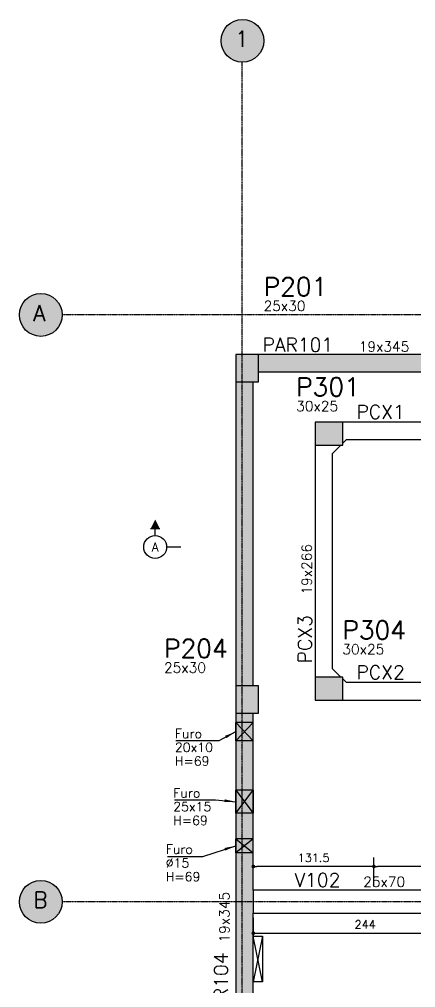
# Model space of a CAD drawing. Extents: x -856 to 20282, y 14720 to 28231.
# Drawn here: x 11829 to 12261, y 15907 to 16963 of the extents above; entities that cross this region are included whole.
import ezdxf
from ezdxf.enums import TextEntityAlignment as Align

# ---------------------------------------------------------------- set-up
doc = ezdxf.new("R2010")
doc.units = 0
doc.linetypes.add('AXES', pattern=[0.54, 0.3, -0.08, 0.08, -0.08])
doc.layers.get('0').update_dxf_attribs({"linetype": 'CONTINUOUS'})
doc.layers.get('Defpoints').update_dxf_attribs({"linetype": 'CONTINUOUS'})
for name, color, linetype in [('00 - FELIPE', 2, 'CONTINUOUS'), ('41', 2, 'CONTINUOUS'), ('COTA', 1, 'CONTINUOUS'), ('EIXOS', 1, 'AXES'), ('H2', 252, 'CONTINUOUS'), ('H3', 253, 'CONTINUOUS'), ('H4', 254, 'CONTINUOUS'), ('IND-EIXOS', 2, 'CONTINUOUS'), ('LINHA_FINA', 1, 'CONTINUOUS'), ('Linha_media', 4, 'CONTINUOUS'), ('P-D', 2, 'CONTINUOUS'), ('P-M', 5, 'CONTINUOUS'), ('PENA_1', 1, 'CONTINUOUS'), ('PENA_2', 2, 'CONTINUOUS'), ('PIL-N', 4, 'CONTINUOUS'), ('TEXT-EIXOS', 3, 'CONTINUOUS'), ('VIG-D', 2, 'CONTINUOUS'), ('VIG-N', 4, 'CONTINUOUS'), ('VIGA', 3, 'CONTINUOUS')]:
    doc.layers.add(name, color=color, linetype=linetype)
doc.styles.add('COTA', font='romans.shx')
doc.styles.add('ROMANS', font='ROMANS')
doc.styles.get("Standard").update_dxf_attribs({"font": 'ROMANS.SHX'})
doc.dimstyles.new('forma', dxfattribs={"dimscale": 5, "dimtxt": 1.8, "dimasz": 0.8, "dimexe": 2, "dimexo": 1, "dimgap": 1, "dimtad": 1, "dimdec": 1, "dimzin": 9, "dimdsep": 46, "dimtxsty": 'COTA', "dimblk1": 'DOT', "dimblk2": 'DOT', "dimsah": 1, "dimcen": 0, "dimdle": 1, "dimclrd": 256, "dimclre": 256, "dimclrt": 2, "dimadec": 0, "dimazin": 0, "dimtfac": 1, "dimtdec": 0, "dimtmove": 0, "dimatfit": 3, "dimfxl": 1, "dimtolj": 1, "dimtzin": 0, "dimarcsym": 0})

# ---------------------------------------------------------------- blocks, each defined once
blk = doc.blocks.new('seção_esq')
at = {"layer": 'Linha_media'}
for p, q in [((1, 4), (-1, 4)), ((0, 2.5), (0, 4)), ((5.62, 0), (2.5, 0))]:
    blk.add_line(p, q, dxfattribs=at)
blk.add_circle((0, 0), 2.5, dxfattribs=at)
blk.add_solid([(1, 4), (0, 6), (-1, 4)], dxfattribs=at)
blk = doc.blocks.new('atrib_seção')
at = {"layer": 'Linha_media', "style": 'ROMANS'}
blk.add_attdef('X', text='', height=2, dxfattribs=at).set_placement((0, 0), align=Align.MIDDLE)
blk = doc.blocks.new('ss')
at = {"layer": 'LINHA_FINA'}
blk.add_solid([(0, 0), (-2.5, -0.29), (-2.5, 0.3)], dxfattribs=at)
blk = doc.blocks.new('_Dot')
at = {"color": 0, "linetype": 'ByBlock', "lineweight": -2}
blk.add_line((-0.5, 0), (-1, 0), dxfattribs=at)
at = {"color": 0, "linetype": 'ByBlock', "const_width": 0.5}
blk.add_lwpolyline([(-0.25, 0, 1), (0.25, 0, 1)], format="xyb", close=True, dxfattribs=at)
blk = doc.blocks.new('*D1069')
at = {"layer": '00 - FELIPE', "lineweight": -2, "transparency": 16777216}
for p, q in [((12084.1, 15983), (12084.1, 15956.2)), ((12328.1, 15983), (12328.1, 15956.2)), ((12088.1, 15966.2), (12324.1, 15966.2))]:
    blk.add_line(p, q, dxfattribs=at)
at = {"layer": 'Defpoints', "color": 0, "transparency": 16777216}
for p in [(12084.1, 15988), (12328.1, 15988), (12328.1, 15966.2)]:
    blk.add_point(p, dxfattribs=at)
at = {"layer": '00 - FELIPE', "lineweight": -2, "transparency": 16777216, "xscale": 4, "yscale": 4, "zscale": 4, "rotation": 180}
blk.add_blockref('_Dot', (12084.1, 15966.2), dxfattribs=at)
at = {"layer": '00 - FELIPE', "lineweight": -2, "transparency": 16777216, "xscale": 4, "yscale": 4, "zscale": 4}
blk.add_blockref('_Dot', (12328.1, 15966.2), dxfattribs=at)
at = {"layer": '00 - FELIPE', "color": 2, "transparency": 16777216, "insert": (12206.1, 15975.7), "char_height": 9, "attachment_point": 5, "style": 'COTA'}
blk.add_mtext('\\A1;244 ', dxfattribs=at)
blk = doc.blocks.new('*D1071')
at = {"layer": '00 - FELIPE', "lineweight": -2, "transparency": 16777216}
for p, q in [((12215.6, 16018), (12215.6, 16048.9)), ((12459.6, 16018), (12459.6, 16048.9)), ((12455.6, 16038.9), (12219.6, 16038.9))]:
    blk.add_line(p, q, dxfattribs=at)
at = {"layer": 'Defpoints', "color": 0, "transparency": 16777216}
for p in [(12215.6, 16038.9), (12215.6, 16013), (12459.6, 16013)]:
    blk.add_point(p, dxfattribs=at)
at = {"layer": '00 - FELIPE', "lineweight": -2, "transparency": 16777216, "xscale": 4, "yscale": 4, "zscale": 4, "rotation": 180}
blk.add_blockref('_Dot', (12215.6, 16038.9), dxfattribs=at)
at = {"layer": '00 - FELIPE', "lineweight": -2, "transparency": 16777216, "xscale": 4, "yscale": 4, "zscale": 4}
blk.add_blockref('_Dot', (12459.6, 16038.9), dxfattribs=at)
at = {"layer": '00 - FELIPE', "color": 2, "transparency": 16777216, "insert": (12337.6, 16048.4), "char_height": 9, "attachment_point": 5, "style": 'COTA'}
blk.add_mtext('\\A1;244 ', dxfattribs=at)
blk = doc.blocks.new('*D1072')
at = {"layer": '00 - FELIPE', "lineweight": -2, "transparency": 16777216}
for p, q in [((12084.1, 16018), (12084.1, 16048.9)), ((12215.6, 16018), (12215.6, 16048.9)), ((12211.6, 16038.9), (12088.1, 16038.9))]:
    blk.add_line(p, q, dxfattribs=at)
at = {"layer": 'Defpoints', "color": 0, "transparency": 16777216}
for p in [(12084.1, 16038.9), (12084.1, 16013), (12215.6, 16013)]:
    blk.add_point(p, dxfattribs=at)
at = {"layer": '00 - FELIPE', "lineweight": -2, "transparency": 16777216, "xscale": 4, "yscale": 4, "zscale": 4, "rotation": 180}
blk.add_blockref('_Dot', (12084.1, 16038.9), dxfattribs=at)
at = {"layer": '00 - FELIPE', "lineweight": -2, "transparency": 16777216, "xscale": 4, "yscale": 4, "zscale": 4}
blk.add_blockref('_Dot', (12215.6, 16038.9), dxfattribs=at)
at = {"layer": '00 - FELIPE', "color": 2, "transparency": 16777216, "insert": (12149.8, 16048.4), "char_height": 9, "attachment_point": 5, "style": 'COTA'}
blk.add_mtext('\\A1;131.5 ', dxfattribs=at)

msp = doc.modelspace()

# ---------------------------------------------------------------- hatches: boundary and pattern name
at = {"layer": 'H2'}
for points in [[(12064.92, 16567.5), (12089.92, 16567.5), (12089.92, 16597.5), (12064.92, 16597.5)], [(12151.58, 16498.5), (12181.58, 16498.5), (12181.58, 16523.5), (12151.58, 16523.5)], [(12151.58, 16220.5), (12181.58, 16220.5), (12181.58, 16245.5), (12151.58, 16245.5)], [(12064.92, 16206), (12089.92, 16206), (12089.92, 16236), (12064.92, 16236)]]:
    msp.add_hatch(color=256, dxfattribs=at).paths.add_polyline_path(points)
at = {"layer": 'H3'}
for points in [[(12333.92, 16597.5), (12089.92, 16597.5), (12089.92, 16578.5), (12333.92, 16578.5)], [(12084.08, 16567.5), (12065.08, 16567.5), (12065.08, 16236), (12084.08, 16236)], [(12084.08, 16206), (12065.08, 16206), (12065.08, 16000.5), (12065.08, 15853), (12084.08, 15853), (12084.08, 15988), (12084.08, 16013)]]:
    msp.add_hatch(color=256, dxfattribs=at).paths.add_polyline_path(points)
at = {"layer": 'H4'}
h = msp.add_hatch(color=256, dxfattribs=at)
edge = h.paths.add_edge_path()
edge.add_arc((12072.22, 16939.55), 23.33, 0, 360)
h = msp.add_hatch(color=256, dxfattribs=at)
edge = h.paths.add_edge_path()
edge.add_arc((11852.28, 16640.5), 23.33, 0, 360)
h = msp.add_hatch(color=256, dxfattribs=at)
edge = h.paths.add_edge_path()
edge.add_arc((11852.28, 16000.47), 23.33, 0, 360)

# ---------------------------------------------------------------- linework, layer by layer
at = {"layer": '00 - FELIPE'}
msp.add_lwpolyline([(12084.08, 15988), (12459.58, 15988), (12459.58, 16013), (12084.08, 16013)], close=True, dxfattribs=at)
at = {"layer": 'EIXOS', "color": 244, "true_color": 0x991b1e}
for p, q in [((12072.08, 15195.55), (12072.08, 16916.22)), ((14564.38, 16640.5), (11875.62, 16640.5)), ((14564.38, 16000.5), (11875.62, 16000.5))]:
    msp.add_line(p, q, dxfattribs=at)
at = {"layer": 'IND-EIXOS'}
for centre in [(12072.22, 16939.55), (11852.28, 16640.5), (11852.28, 16000.47)]:
    msp.add_circle(centre, 23.33, dxfattribs=at)
at = {"layer": 'LINHA_FINA'}
for p, q in [((12046.79, 16176.27), (12065.08, 16186)), ((11999.44, 16176.27), (12046.79, 16176.27)), ((11998.29, 16111.62), (12042.81, 16111.62)), ((12042.81, 16111.62), (12065.08, 16109.5)), ((12029.05, 16049.92), (12065.08, 16061.5)), ((11990.63, 16049.92), (12029.05, 16049.92))]:
    msp.add_line(p, q, dxfattribs=at)
at = {"layer": 'P-M', "linetype": 'Continuous'}
for points in [[(12064.92, 16567.5), (12089.92, 16567.5), (12089.92, 16597.5), (12064.92, 16597.5), (12064.92, 16567.5)], [(12151.58, 16498.5), (12181.58, 16498.5), (12181.58, 16523.5), (12151.58, 16523.5), (12151.58, 16498.5)], [(12151.58, 16220.5), (12181.58, 16220.5), (12181.58, 16245.5), (12151.58, 16245.5), (12151.58, 16220.5)], [(12064.92, 16206), (12089.92, 16206), (12089.92, 16236), (12064.92, 16236), (12064.92, 16206)]]:
    msp.add_lwpolyline(points, dxfattribs=at)
at = {"layer": 'PENA_1'}
for p, q in [((12084.08, 16196), (12065.08, 16196)), ((12065.08, 16196), (12084.08, 16176)), ((12065.08, 16176), (12065.09, 16196)), ((12084.08, 16196), (12065.08, 16176)), ((12084.08, 16176), (12084.08, 16196)), ((12084.08, 16176), (12065.08, 16176)), ((12065.08, 16097), (12065.08, 16122.01)), ((12065.08, 16122.01), (12084.08, 16097)), ((12065.08, 16097), (12084.08, 16122.01)), ((12084.08, 16122.01), (12065.08, 16122.01)), ((12084.08, 16122.01), (12084.08, 16097.01)), ((12084.08, 16097), (12065.08, 16097)), ((12084.08, 16069), (12065.08, 16054)), ((12065.08, 16054), (12065.08, 16069)), ((12065.08, 16069), (12084.08, 16054)), ((12084.08, 16069), (12065.08, 16069)), ((12084.08, 16054.01), (12084.08, 16069)), ((12084.08, 16054), (12065.08, 16054)), ((12094.08, 15963), (12084.08, 15913)), ((12094.08, 15913), (12084.08, 15963))]:
    msp.add_line(p, q, dxfattribs=at)
at = {"layer": 'PENA_2'}
msp.add_lwpolyline([(12084.08, 15913), (12084.08, 15963), (12094.08, 15963), (12094.08, 15913)], close=True, dxfattribs=at)
at = {"layer": 'VIGA'}
for p, q in [((12333.92, 16597.5), (12089.92, 16597.5)), ((12089.92, 16578.5), (12333.92, 16578.5)), ((12065.08, 16567.5), (12065.08, 16236)), ((12084.08, 16236), (12084.08, 16567.5)), ((12457.08, 16523.5), (12181.58, 16523.5)), ((12151.58, 16498.5), (12151.58, 16245.5)), ((12170.58, 16489.5), (12179.58, 16498.5)), ((12181.58, 16500.5), (12185.58, 16504.5)), ((12185.58, 16504.5), (12447.58, 16504.5)), ((12170.58, 16254.5), (12170.58, 16489.5)), ((12179.58, 16245.5), (12170.58, 16254.5)), ((12185.58, 16239.5), (12181.58, 16243.5)), ((12447.58, 16239.5), (12185.58, 16239.5)), ((12181.58, 16220.5), (12457.08, 16220.5)), ((12065.08, 16206), (12065.08, 16000.5)), ((12084.08, 16013), (12084.08, 16206)), ((12459.58, 16013), (12084.08, 16013)), ((12065.08, 16000.5), (12065.08, 15853)), ((12084.08, 15853), (12084.08, 15988)), ((12084.08, 15988), (12459.58, 15988))]:
    msp.add_line(p, q, dxfattribs=at)

# ---------------------------------------------------------------- block references
at = {"layer": 'COTA', "xscale": 5, "yscale": 5, "zscale": 5}
msp.add_blockref('seção_esq', (11977.06, 16387.39), dxfattribs=at)
msp.add_blockref('atrib_seção', (11977.06, 16387.39), dxfattribs=at).add_auto_attribs({'X': 'A'})
for p, rotation in [((12065.08, 16186), 28.01400000000001), ((12065.08, 16109.5), 354.564), ((12065.08, 16061.5), 17.813)]:
    msp.add_blockref('ss', p, dxfattribs=dict(at, rotation=rotation))

# ---------------------------------------------------------------- texts
at = {"layer": '41', "linetype": 'Continuous'}
for s, p in [('Furo', (11998.56, 16178.91)), ('20x10', (11998.56, 16163.91)), ('H=69', (11998.56, 16148.91)), ('Furo', (11996.74, 16114.16)), ('25x15', (11996.74, 16099.16)), ('H=69', (11996.74, 16084.16)), ('Furo', (11988.61, 16052.78)), ('%%C15', (11988.61, 16037.78)), ('H=69', (11988.61, 16022.78))]:
    msp.add_text(s, height=10, dxfattribs=at).set_placement(p)
at = {"layer": 'P-D', "linetype": 'Continuous'}
for s, p in [('25x30', (12095.34, 16644.84)), ('30x25', (12130.79, 16535.57)), ('30x25', (12181.2, 16270.33)), ('25x30', (11986.73, 16250.27))]:
    msp.add_text(s, height=11, dxfattribs=at).set_placement(p)
at = {"layer": 'PIL-N', "linetype": 'Continuous'}
for s, p in [('P201', (12095.34, 16661.34)), ('P301', (12130.79, 16552.07)), ('P304', (12181.2, 16286.83)), ('P204', (11986.73, 16266.77))]:
    msp.add_text(s, height=20, dxfattribs=at).set_placement(p)
at = {"layer": 'TEXT-EIXOS'}
for s, p in [('1', (12064.06, 16932.79)), ('A', (11844.12, 16633.74)), ('B', (11844.12, 15993.71))]:
    msp.add_text(s, height=17.5, dxfattribs=at).set_placement(p)
at = {"layer": 'VIG-D', "linetype": 'Continuous'}
for s, p in [('19x345', (12199.08, 16600.45)), ('25x70', (12203.97, 16016.75))]:
    msp.add_text(s, height=11, dxfattribs=at).set_placement(p)
for s, p in [('19x266', (12147.83, 16335.5)), ('19x345', (12058.03, 15956.03))]:
    msp.add_text(s, height=11, rotation=90, dxfattribs=at).set_placement(p)
at = {"layer": 'VIG-N', "linetype": 'Continuous'}
for s, p in [('PAR101', (12094.08, 16600.45)), ('PCX1', (12196.58, 16527.25)), ('PCX2', (12196.58, 16243.25)), ('V102', (12128.97, 16016.75))]:
    msp.add_text(s, height=15, dxfattribs=at).set_placement(p)
for s, p in [('PCX3', (12147.83, 16260.5)), ('PAR104', (12056.33, 15868))]:
    msp.add_text(s, height=15, rotation=90, dxfattribs=at).set_placement(p)

# ---------------------------------------------------------------- dimensions: what is measured, and where the dimension line sits
at = {"layer": '00 - FELIPE'}
for base, p1, p2, override, picture, middle in [((12084.08, 16038.95), (12215.58, 16013), (12084.08, 16013), {"dimpost": ' ', "dimtmove": 1}, '*D1072', (12149.83, 16048.45)), ((12215.58, 16038.95), (12459.58, 16013), (12215.58, 16013), {"dimpost": ' '}, '*D1071', (12337.58, 16048.45)), ((12328.08, 15966.17), (12084.08, 15988), (12328.08, 15988), {"dimpost": ' '}, '*D1069', (12206.08, 15975.67))]:
    dim = msp.add_linear_dim(base=base, p1=p1, p2=p2, dimstyle='forma', override=override, dxfattribs=at)
    dim.commit()
    dim.dimension.update_dxf_attribs({"geometry": picture, "text_midpoint": middle})

doc.saveas('drawing.dxf')
